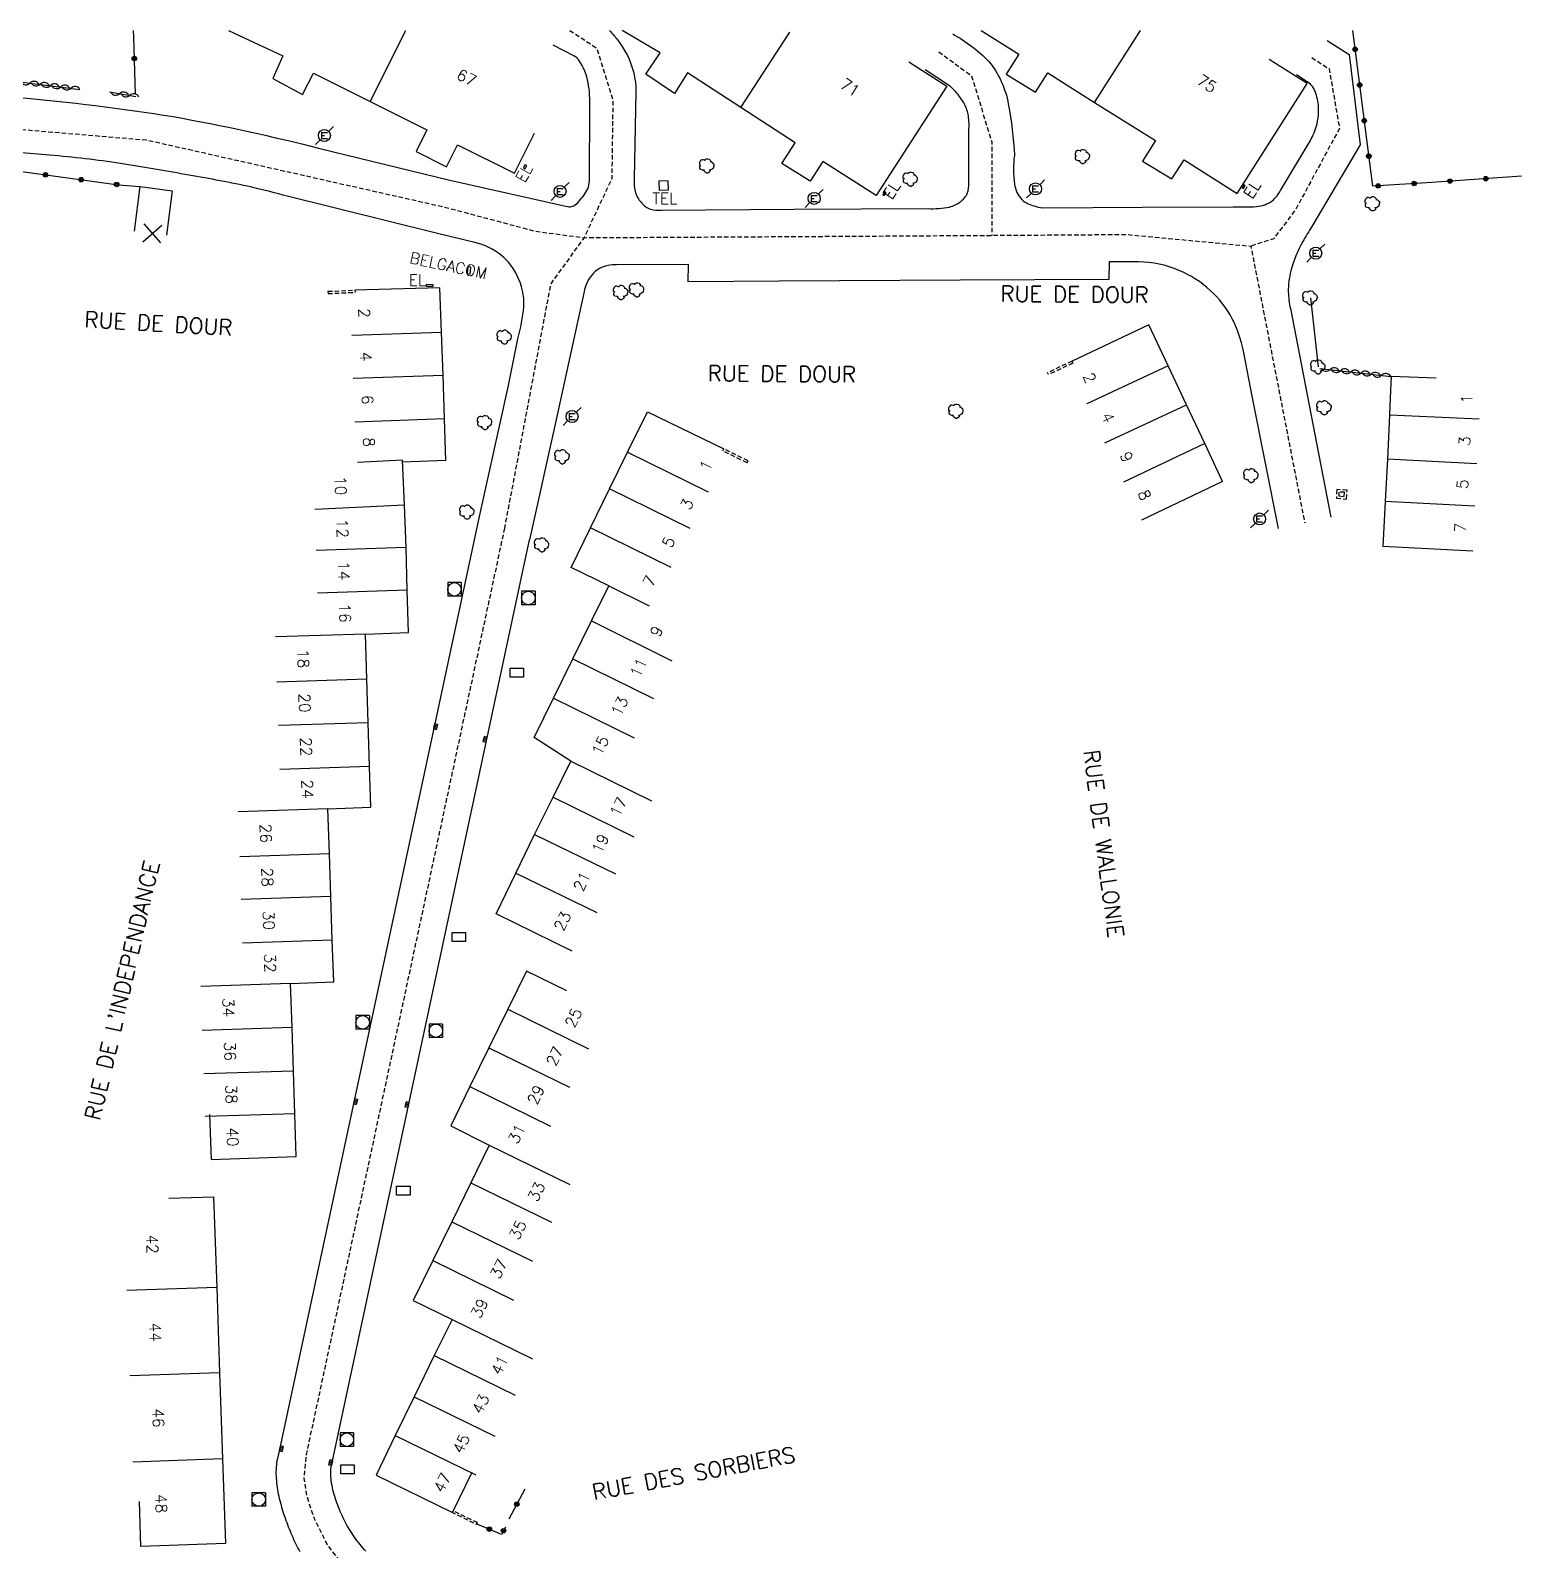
# Model space of a CAD drawing. Header units: millimetres. Extents: x 101000 to 102000, y 121000 to 122001.
# Drawn here: x 101819.2 to 101985.2, y 121830.8 to 122000 of the extents above; entities that cross this region are included whole.
import ezdxf
from ezdxf.enums import TextEntityAlignment as Align

# ---------------------------------------------------------------- set-up
doc = ezdxf.new("R2010")
doc.units = ezdxf.units.MM
doc.linetypes.add('DASHED', pattern=[0.75, 0.5, -0.25])
doc.layers.get('0').update_dxf_attribs({"linetype": 'CONTINUOUS'})
for name, color, linetype in [('W0001', 6, 'DASHED'), ('W0008', 7, 'CONTINUOUS'), ('W0100', 7, 'CONTINUOUS'), ('W0112', 1, 'DASHED'), ('W0300', 7, 'CONTINUOUS'), ('W0302', 3, 'CONTINUOUS'), ('W0310', 3, 'CONTINUOUS'), ('W0322', 7, 'CONTINUOUS'), ('W0400', 7, 'CONTINUOUS'), ('W0420', 7, 'CONTINUOUS'), ('W0471', 7, 'CONTINUOUS'), ('W0984', 7, 'CONTINUOUS'), ('W0989', 7, 'CONTINUOUS'), ('W0991', 7, 'CONTINUOUS'), ('W1102', 7, 'CONTINUOUS'), ('W1471', 7, 'CONTINUOUS')]:
    doc.layers.add(name, color=color, linetype=linetype)
doc.styles.get("Standard").update_dxf_attribs({"font": 'romans.shx', "width": 0.85})

# ---------------------------------------------------------------- blocks, each defined once
blk = doc.blocks.new('t322o')
at = {"color": 0, "linetype": 'Continuous'}
for radius in [0.25, 0.15]:
    blk.add_circle((0, 0), radius, dxfattribs=at)
blk = doc.blocks.new('t310o')
at = {"color": 0, "linetype": 'Continuous'}
for centre, start, end in [((-0.5, 0.38), 216.8699, 323.1304), ((0.5, -0.37), 36.8699, 143.1303)]:
    blk.add_arc(centre, 0.625, start, end, dxfattribs=at)
blk = doc.blocks.new('t991o')
at = {"color": 0, "linetype": 'Continuous'}
for p, q in [((-1, 1), (1, -1)), ((-1, -1), (1, 1))]:
    blk.add_line(p, q, dxfattribs=at)
blk = doc.blocks.new('T471')
for p, q in [((-0.333334, 0.333334), (-0.333334, -0.333334)), ((-0.333334, 0.333334), (0.333334, 0.333334)), ((-0.333334, 0), (0, 0)), ((0.500001, 0.500001), (1.000002, 1.000002)), ((-0.500001, -0.500001), (-1.000002, -1.000002)), ((-0.333334, -0.333334), (0.333334, -0.333334))]:
    blk.add_line(p, q)
blk.add_ellipse((0, 0), major_axis=(0.471405, 0.471405), ratio=1, start_param=5.4977871438, end_param=11.780972451)
blk = doc.blocks.new('T300')
for p, q in [((-0.8, 0.51), (-0.86, 0.34)), ((-0.86, 0.34), (-0.86, 0.17)), ((-0.86, 0.17), (-0.74, 0.06)), ((-0.69, 0.63), (-0.8, 0.51)), ((-0.8, -0.06), (-0.74, 0.06)), ((-0.74, 0.06), (-0.69, 0.11)), ((-0.57, 0.69), (-0.69, 0.63)), ((-0.46, 0.69), (-0.57, 0.69)), ((-0.29, 0.63), (-0.46, 0.69)), ((-0.29, 0.63), (-0.17, 0.74)), ((-0.23, 0.57), (-0.29, 0.63)), ((-0.17, 0.74), (-0.06, 0.8)), ((-0.06, 0.8), (0.06, 0.8)), ((0.06, 0.8), (0.23, 0.74)), ((0.23, 0.74), (0.34, 0.63)), ((0.34, 0.63), (0.4, 0.51)), ((0.46, 0.46), (0.34, 0.46)), ((0.4, 0.51), (0.4, 0.46)), ((0.57, 0.4), (0.46, 0.46)), ((0.57, 0.4), (0.69, 0.29)), ((0.69, 0.29), (0.74, 0.17)), ((0.74, 0.06), (0.69, -0.17)), ((0.74, 0.17), (0.74, 0.06)), ((-0.8, -0.17), (-0.8, -0.06)), ((-0.8, -0.23), (-0.8, -0.17)), ((-0.74, -0.34), (-0.8, -0.23)), ((-0.69, -0.4), (-0.74, -0.34)), ((-0.51, -0.46), (-0.69, -0.4)), ((-0.4, -0.46), (-0.51, -0.46)), ((-0.4, -0.46), (-0.34, -0.46)), ((-0.34, -0.46), (-0.34, -0.4)), ((-0.34, -0.51), (-0.34, -0.46)), ((-0.29, -0.63), (-0.34, -0.51)), ((-0.17, -0.74), (-0.29, -0.63)), ((-0.06, -0.8), (-0.17, -0.74)), ((0.06, -0.8), (-0.06, -0.8)), ((0.17, -0.74), (0.06, -0.8)), ((0.23, -0.69), (0.17, -0.74)), ((0.29, -0.46), (0.23, -0.46)), ((0.29, -0.63), (0.23, -0.69)), ((0.46, -0.4), (0.29, -0.46)), ((0.34, -0.51), (0.29, -0.63)), ((0.34, -0.51), (0.34, -0.46)), ((0.57, -0.34), (0.46, -0.4)), ((0.63, -0.29), (0.57, -0.34)), ((0.69, -0.17), (0.63, -0.29))]:
    blk.add_line(p, q)
blk = doc.blocks.new('T400')
for p, q in [((-0.15, 0.3), (0.15, 0.3)), ((-0.15, -0.25), (-0.15, 0.3)), ((-0.15, 0.15), (0.15, 0.15)), ((-0.15, 0), (0.15, 0)), ((0.15, 0.3), (0.15, -0.25)), ((-0.15, -0.15), (0.15, -0.15)), ((-0.15, -0.25), (-0.15, -0.3)), ((-0.15, -0.3), (0.15, -0.3)), ((0.15, -0.3), (0.15, -0.25))]:
    blk.add_line(p, q)
blk = doc.blocks.new('T420')
for p, q in [((0.75, 0.75), (-0.75, 0.75)), ((-0.75, 0.75), (-0.75, -0.75)), ((0.75, 0.75), (0.75, -0.75)), ((0.75, -0.75), (-0.75, -0.75))]:
    blk.add_line(p, q)
blk.add_ellipse((0, 0), major_axis=(-0.53, 0.53), ratio=1, start_param=3.926991, end_param=10.210176)
blk = doc.blocks.new('T1471')
at = {"color": 0, "linetype": 'Continuous', "flags": 128}
blk.add_lwpolyline([(-0.75, -0.5), (-0.75, 0.5), (0.75, 0.5), (0.75, -0.5), (-0.75, -0.5)], dxfattribs=at)

msp = doc.modelspace()

# ---------------------------------------------------------------- linework, layer by layer
at = {"layer": 'W0001', "flags": 128}
for points in [[(101879.25, 122000), (101882.24, 121998.03), (101884.05, 121992.28), (101883.93, 121983.5), (101880.84, 121976.93), (101877.13, 121971.81), (101871.98, 121944.6), (101871.98, 121944.6)], [(101920.35, 121997.61), (101923.98, 121994.95), (101926.23, 121987.58), (101926.23, 121982.97), (101926.23, 121977.19), (101926.23, 121977.19)], [(101961.87, 121996.97), (101963.8, 121995.73), (101964.95, 121989.1), (101960.14, 121980.19), (101957.63, 121976.81), (101955.08, 121975.99), (101955.08, 121975.99)], [(101585.19, 121991.89), (101638.71, 121990.59), (101680.49, 121991.04), (101692.79, 121991.95), (101714.85, 121993.57), (101730.92, 121993.16), (101764.15, 121992.46), (101792.6, 121991.14), (101832.18, 121987.8), (101865.28, 121980.35), (101875.38, 121977.66), (101880.84, 121976.93), (101905.81, 121977.07), (101926.23, 121977.19), (101941.17, 121977.29), (101955.08, 121975.99), (101961.08, 121945.18), (101961.08, 121945.18)], [(101871.98, 121944.6), (101852.43, 121853.25), (101849.9, 121841.48), (101849.64, 121838.82), (101850, 121836.73), (101850.82, 121834.28), (101852.32, 121831.34), (101854.35, 121828.69), (101857.13, 121826.26), (101860.78, 121824.37), (101863.91, 121823.37), (101866.5, 121822.89), (101867.91, 121822.47), (101869.26, 121821.87), (101870.77, 121820.82), (101871.62, 121819.52), (101872.27, 121817.87), (101872.42, 121816.01), (101872.43, 121814.7), (101865.54, 121722.54)]]:
    msp.add_lwpolyline(points, dxfattribs=at)
at = {"layer": 'W0008', "flags": 128}
for points in [[(101883.68, 122000, -0.015954), (101884.21, 121999.4, -0.0819), (101886.02, 121996.38, -0.0514), (101886.51, 121994.58, -0.0452), (101886.61, 121993.15), (101886.42, 121983.47, 0.0654), (101886.53, 121982.11, 0.1216), (101887.23, 121980.8, 0.1388), (101888.28, 121980.09, 0.0711), (101889.47, 121980.01), (101904.21, 121980.1), (101919.14, 121980.17, 0.0619), (101921.52, 121980.34, 0.1), (101922.76, 121980.93, 0.1297), (101923.51, 121981.86, 0.0977), (101923.69, 121983.04), (101923.7, 121989.08, 0.0494), (101923.61, 121990.66, 0.0784), (101923.12, 121991.93, 0.0611), (101922.04, 121993.36, 0.0587), (101921.42, 121993.91), (101918.81, 121995.62), (101918.81, 121995.62)], [(101817.73, 121992.55, -0.0179), (101835.11, 121990.4, -0.0179), (101851.43, 121986.87), (101865.88, 121983.33), (101879.13, 121980.36, 0.2584), (101880.38, 121981.12, 0.1111), (101881.33, 121982.57, 0.0687), (101881.45, 121983.54), (101881.49, 121991.41, 0.0465), (101881.3, 121994.17, 0.1192), (101880.27, 121996.67, 0.1094), (101879.72, 121997.18), (101877.41, 121998.37), (101877.41, 121998.37)], [(101921.89, 121999.6, -0.0726), (101925.91, 121996.55, -0.1269), (101928.08, 121991.81, -0.0344), (101928.76, 121986.08, 0.0717), (101928.77, 121982.9, 0.1528), (101929.58, 121981.17, 0.1093), (101930.94, 121980.46, 0.0808), (101931.91, 121980.27), (101943.03, 121980.33), (101953.11, 121980.38, 0.0304), (101955.71, 121980.39, 0.1321), (101957.45, 121981.03, 0.0922), (101958.39, 121982.19), (101961.18, 121986.83, 0.0279), (101962, 121988.3, 0.1012), (101962.63, 121990.96, 0.0781), (101962.38, 121992.79, 0.171), (101961.56, 121994.14), (101960.18, 121995.07), (101960.18, 121995.07)], [(101963.57, 121998.86), (101966.04, 121997.32), (101967.26, 121987.25), (101961.88, 121978.19, 0.0071), (101960.86, 121976.49, 0.0646), (101959.54, 121973.23, 0.0682), (101959.25, 121970.9, 0.0422), (101959.48, 121969.04), (101961.99, 121956.17), (101964, 121945.81), (101964, 121945.81)], [(101869.19, 121945.9), (101872.42, 121960.49), (101873.47, 121965.68, 0.0402), (101874.15, 121969.28, 0.1221), (101873.41, 121972.68, 0.107), (101871.64, 121974.96, 0.1132), (101868.68, 121976.4), (101864.69, 121977.36), (101847.35, 121981.68, 0.006), (101843.36, 121982.65, 0.0113), (101836.41, 121983.97, 0.0064), (101829.24, 121985.19, 0.0162), (101821.34, 121986.11), (101802.08, 121987.74, 0.0148)], [(101958.15, 121944.55), (101955.25, 121959.1), (101954.25, 121964.31, 0.074), (101953.01, 121967.9, 0.086), (101950.57, 121971.06, 0.0852), (101947.07, 121973.29, 0.1002), (101942.58, 121974.24), (101939.32, 121974.24), (101939.27, 121972.28), (101922.71, 121972.19), (101902.55, 121972.08), (101892.42, 121972), (101892.48, 121973.96), (101884.45, 121973.91, 0.1226), (101882.56, 121973.5, 0.1643), (101881.11, 121971.8, 0.047), (101880.85, 121970.95), (101877.7, 121956.52), (101874.76, 121943.3), (101874.76, 121943.3)]]:
    msp.add_lwpolyline(points, format="xyb", dxfattribs=at)
for points in [[(101849.23, 121830.66), (101849.11, 121830.88), (101848.99, 121831.1), (101848.87, 121831.33), (101848.76, 121831.55), (101848.65, 121831.78), (101848.54, 121832.01), (101848.44, 121832.24), (101848.33, 121832.47), (101848.23, 121832.71), (101848.14, 121832.94), (101848.04, 121833.18), (101847.95, 121833.41), (101847.86, 121833.65), (101847.77, 121833.89), (101847.68, 121834.13), (101847.6, 121834.37), (101847.51, 121834.61), (101847.43, 121834.86), (101847.35, 121835.1), (101847.28, 121835.35), (101847.21, 121835.59), (101847.14, 121835.84), (101847.07, 121836.08), (101847.01, 121836.33), (101846.95, 121836.58), (101846.9, 121836.83), (101846.84, 121837.08), (101846.8, 121837.33), (101846.75, 121837.58), (101846.71, 121837.83), (101846.68, 121838.09), (101846.65, 121838.34), (101846.62, 121838.6), (101846.6, 121838.85), (101846.59, 121839.11), (101846.58, 121839.36), (101846.58, 121839.6), (101846.59, 121839.84), (101846.6, 121840.09), (101846.62, 121840.33), (101846.65, 121840.57), (101846.69, 121840.81), (101846.74, 121841.05), (101846.79, 121841.29), (101846.85, 121841.52), (101869.19, 121945.9)], [(101856.56, 121830.72), (101856.39, 121830.9), (101856.23, 121831.09), (101856.06, 121831.28), (101855.9, 121831.48), (101855.75, 121831.68), (101855.59, 121831.88), (101855.44, 121832.09), (101855.29, 121832.29), (101855.15, 121832.5), (101855.01, 121832.71), (101854.87, 121832.92), (101854.74, 121833.14), (101854.61, 121833.35), (101854.48, 121833.57), (101854.36, 121833.79), (101854.24, 121834.01), (101854.13, 121834.24), (101854.01, 121834.46), (101853.9, 121834.69), (101853.8, 121834.92), (101853.7, 121835.16), (101853.6, 121835.39), (101853.5, 121835.63), (101853.41, 121835.86), (101853.32, 121836.1), (101853.23, 121836.34), (101853.15, 121836.58), (101853.08, 121836.82), (101853.01, 121837.06), (101852.94, 121837.31), (101852.88, 121837.55), (101852.83, 121837.8), (101852.78, 121838.05), (101852.74, 121838.3), (101852.7, 121838.55), (101852.67, 121838.8), (101852.65, 121839.06), (101852.64, 121839.32), (101852.64, 121839.58), (101852.65, 121839.84), (101852.68, 121840.1), (101852.72, 121840.35), (101852.77, 121840.61), (101852.83, 121840.86), (101852.91, 121841.11), (101874.76, 121943.3)]]:
    msp.add_lwpolyline(points, dxfattribs=at)
at = {"layer": 'W0100', "flags": 128}
for points in [[(101841.25, 122000), (101847.3, 121997.17), (101846.18, 121994.64), (101849.49, 121992.88), (101850.73, 121995.24), (101857.04, 121992.09), (101863.35, 121988.95), (101862.14, 121986.54), (101865.53, 121984.8), (101866.76, 121987.25), (101873.08, 121984.1), (101875.31, 121988.58), (101875.31, 121988.58)], [(101917.02, 121996.51), (101921.23, 121993.8), (101913.38, 121981.64), (101907.44, 121985.42), (101906.01, 121983.23), (101902.86, 121985.18), (101904.35, 121987.48), (101898.31, 121991.41), (101892.37, 121995.27), (101890.93, 121992.98), (101887.73, 121995.12), (101889.3, 121997.52), (101885.1, 122000)], [(101925.07, 122000), (101929.25, 121997.35), (101927.83, 121995.12), (101931.09, 121993.12), (101932.48, 121995.29), (101937.69, 121991.97), (101944.46, 121987.73), (101943.01, 121985.46), (101946.28, 121983.47), (101947.66, 121985.6), (101953.57, 121981.86), (101961.34, 121994.09), (101957.11, 121996.77), (101957.11, 121996.77)], [(101874.09, 121984.69), (101874.3, 121984.61), (101874.47, 121984.97), (101874.26, 121985.05), (101874.09, 121984.69), (101874.09, 121984.69)], [(101889.16, 121983.23), (101889.21, 121982.21), (101890.24, 121982.24), (101890.19, 121983.26), (101889.16, 121983.23), (101889.16, 121983.23)], [(101830.79, 121977.65), (101831.42, 121982.61), (101834.97, 121982.16), (101834.35, 121977.2), (101834.35, 121977.2)], [(101914.09, 121981.73), (101914.24, 121981.64), (101914.47, 121981.95), (101914.32, 121982.04), (101914.09, 121981.73), (101914.09, 121981.73)], [(101954.09, 121982.49), (101954.26, 121982.39), (101954.46, 121982.72), (101954.29, 121982.82), (101954.09, 121982.49), (101954.09, 121982.49)], [(101868.15, 121972.88), (101868.25, 121973.66), (101867.92, 121973.7), (101867.82, 121972.93), (101868.15, 121972.88), (101868.15, 121972.88)], [(101865.46, 121952.12), (101865.31, 121956.76), (101865.14, 121961.64), (101864.96, 121966.39), (101864.77, 121971.36), (101855.33, 121971.1), (101855.33, 121971.1)], [(101864.04, 121971.69), (101863.25, 121971.71), (101863.25, 121971.54), (101864.04, 121971.53), (101864.04, 121971.69), (101864.04, 121971.69)], [(101951.94, 121949.79), (101949.95, 121954.03), (101947.91, 121958.32), (101945.89, 121962.66), (101943.74, 121967.24), (101935.17, 121963.19), (101935.17, 121963.19)], [(101975.71, 121961.28), (101970.71, 121961.49), (101970.61, 121959.09), (101970.53, 121957.21), (101970.28, 121952.26), (101970.04, 121947.57), (101969.79, 121942.56), (101969.79, 121942.56)], [(101879.42, 121940.23), (101881.55, 121944.62), (101883.68, 121948.97), (101885.69, 121953.06), (101887.89, 121957.56), (101896.42, 121953.42), (101896.42, 121953.42)], [(101839.15, 121879.33), (101839.32, 121874.34), (101848.8, 121874.67), (101848.65, 121879.43), (101848.49, 121884.18), (101848.33, 121889.03), (101848.17, 121893.93), (101852.97, 121894.1), (101852.81, 121898.74), (101852.65, 121903.61), (101852.49, 121908.35), (101852.33, 121913.36), (101857.12, 121913.53), (101856.96, 121918.06), (101856.8, 121922.95), (101856.65, 121927.79), (101856.49, 121932.8), (101861.28, 121932.97), (101861.16, 121937.68), (101861.02, 121942.46), (101860.85, 121947.17), (101860.61, 121952.16), (101855.61, 121951.92)], [(101879.53, 121897.51), (101871.05, 121901.69), (101873.26, 121906.19), (101875.34, 121910.49), (101877.4, 121914.67), (101879.37, 121918.68), (101875.29, 121921.31), (101877.44, 121925.69), (101879.59, 121930.05), (101881.67, 121934.28), (101883.6, 121938.19), (101888.08, 121935.97)], [(101878.91, 121893.11), (101874.42, 121895.3), (101872.34, 121891.05), (101870.24, 121886.76), (101868.13, 121882.44), (101866, 121878.08), (101870.28, 121875.92), (101868.24, 121871.73), (101866.12, 121867.4), (101864, 121863.07), (101861.83, 121858.64), (101866.14, 121856.52), (101864.17, 121852.5), (101861.93, 121847.92), (101859.83, 121843.61), (101857.7, 121839.18), (101866.19, 121835.04), (101868.39, 121839.53)], [(101834.6, 121870.02), (101839.6, 121870.19), (101839.94, 121860.1), (101840.27, 121850.59), (101840.59, 121841), (101840.93, 121831.58), (101831.5, 121831.25), (101831.33, 121836.25)]]:
    msp.add_lwpolyline(points, dxfattribs=at)
at = {"layer": 'W0112'}
for p, q in [((101852.32, 121970.96), (101855.33, 121971.1)), ((101855.33, 121971.1), (101855.34, 121970.85)), ((101852.32, 121970.96), (101852.34, 121970.71)), ((101852.34, 121970.71), (101855.34, 121970.85)), ((101935.17, 121963.19), (101932.46, 121961.91)), ((101935.28, 121962.97), (101932.56, 121961.69)), ((101935.28, 121962.97), (101935.17, 121963.19)), ((101932.56, 121961.69), (101932.46, 121961.91)), ((101896.31, 121953.19), (101896.42, 121953.42)), ((101898.99, 121951.88), (101896.31, 121953.19)), ((101899.1, 121952.1), (101896.42, 121953.42)), ((101898.99, 121951.88), (101899.1, 121952.1)), ((101964.65, 121948.89), (101964.62, 121947.95)), ((101964.62, 121947.95), (101965.73, 121947.84)), ((101965.79, 121948.82), (101964.65, 121948.89)), ((101964.89, 121948.62), (101964.87, 121948.18)), ((101964.87, 121948.18), (101965.49, 121948.11)), ((101965.52, 121948.59), (101964.89, 121948.62)), ((101965.49, 121948.11), (101965.52, 121948.59)), ((101965.73, 121947.84), (101965.79, 121948.82))]:
    msp.add_line(p, q, dxfattribs=at)
at = {"layer": 'W0112', "flags": 128}
msp.add_lwpolyline([(101868.97, 121833.91), (101866.3, 121835.21), (101866.21, 121835.03), (101868.88, 121833.73)], close=True, dxfattribs=at)
at = {"layer": 'W0302'}
msp.add_line((101961.71, 121970.23), (101962.58, 121962.54), dxfattribs=at)
at = {"layer": 'W0310'}
for p, q in [((101818, 121994.29), (101824.69, 121993.43)), ((101828, 121993.15), (101830.95, 121992.66)), ((101962.75, 121962.38), (101970.71, 121961.49))]:
    msp.add_line(p, q, dxfattribs=at)
at = {"layer": 'W0322', "flags": 128}
for points in [[(101830.9, 121992.88), (101830.7, 121999.23), (101830.68, 122000)], [(101985.23, 121983.76), (101975.25, 121983.09), (101968.65, 121982.65), (101966.42, 122000)], [(101800.98, 121985.84), (101817.44, 121984.39), (101828.99, 121982.82), (101831.42, 121982.61), (101831.42, 121982.61)], [(101874.23, 121837.65), (101872.47, 121834.28)], [(101872.08, 121833.4), (101871.66, 121832.61), (101868.94, 121833.74)]]:
    msp.add_lwpolyline(points, dxfattribs=at)
at = {"layer": 'W1102'}
for p, q in [((101857.04, 121992.09), (101861.01, 122000)), ((101898.31, 121991.41), (101903.76, 121999.79)), ((101937.69, 121991.97), (101942.79, 122000)), ((101864.96, 121966.39), (101854.97, 121966.04)), ((101855.14, 121961.28), (101865.14, 121961.64)), ((101938.83, 121954.11), (101947.91, 121958.32)), ((101865.31, 121956.76), (101855.32, 121956.41)), ((101885.69, 121953.06), (101894.67, 121948.66)), ((101949.95, 121954.03), (101940.92, 121949.73)), ((101865.46, 121952.12), (101860.62, 121951.95)), ((101980.26, 121951.75), (101970.28, 121952.26)), ((101951.94, 121949.79), (101942.91, 121945.49)), ((101892.66, 121944.57), (101883.68, 121948.97)), ((101980.03, 121947.06), (101970.04, 121947.57)), ((101890.53, 121940.22), (101881.55, 121944.62)), ((101979.78, 121942.05), (101969.79, 121942.56)), ((101883.6, 121938.18), (101879.42, 121940.23))]:
    msp.add_line(p, q, dxfattribs=at)
at = {"layer": 'W1102', "flags": 128}
for points in [[(101945.89, 121962.66), (101941.36, 121960.55), (101936.82, 121958.45), (101936.82, 121958.45)], [(101970.53, 121957.21), (101975.52, 121956.99), (101980.52, 121956.78), (101980.52, 121956.78)], [(101860.85, 121947.17), (101850.86, 121946.68)], [(101861.02, 121942.46), (101851.03, 121942.11)], [(101861.16, 121937.68), (101851.17, 121937.38)], [(101881.67, 121934.28), (101890.63, 121929.84)], [(101856.49, 121932.8), (101846.49, 121932.49)], [(101879.59, 121930.05), (101888.56, 121925.64)], [(101856.65, 121927.79), (101846.65, 121927.47)], [(101877.44, 121925.69), (101886.41, 121921.27)], [(101856.8, 121922.95), (101846.81, 121922.63)], [(101879.37, 121918.68), (101888.34, 121914.26)], [(101856.96, 121918.06), (101846.97, 121917.72)], [(101877.4, 121914.67), (101886.37, 121910.26)], [(101852.33, 121913.36), (101842.33, 121913.03)], [(101875.34, 121910.49), (101884.34, 121906.12)], [(101852.49, 121908.35), (101842.5, 121908.02)], [(101873.26, 121906.19), (101882.25, 121901.83)], [(101852.65, 121903.61), (101842.66, 121903.28)], [(101852.81, 121898.74), (101842.82, 121898.41)], [(101848.17, 121893.93), (101838.17, 121893.6)], [(101872.34, 121891.05), (101881.32, 121886.66)], [(101848.33, 121889.03), (101838.34, 121888.7)], [(101870.24, 121886.76), (101879.23, 121882.37)], [(101848.49, 121884.18), (101838.5, 121883.85)], [(101868.13, 121882.44), (101877.11, 121878.05)], [(101848.65, 121879.43), (101838.65, 121879.1)], [(101870.28, 121875.92), (101879.27, 121871.53)], [(101868.24, 121871.73), (101877.22, 121867.34)], [(101866.12, 121867.4), (101875.11, 121863.01)], [(101864, 121863.07), (101872.98, 121858.67)], [(101839.94, 121860.1), (101829.95, 121859.76)], [(101866.14, 121856.52), (101875.12, 121852.14)], [(101864.17, 121852.5), (101873.16, 121848.11)], [(101840.27, 121850.59), (101830.27, 121850.25)], [(101861.93, 121847.92), (101870.91, 121843.52)], [(101859.83, 121843.61), (101868.81, 121839.22)], [(101840.59, 121841), (101830.6, 121840.66)]]:
    msp.add_lwpolyline(points, dxfattribs=at)

# ---------------------------------------------------------------- block references
at = {"layer": 'W0300'}
for p in [(101936.37, 121985.95), (101894.55, 121984.91), (101917.2, 121983.43), (101968.65, 121980.7), (101884.96, 121970.83), (101886.73, 121971.12), (101961.71, 121970.23), (101871.99, 121965.87), (101962.58, 121962.54), (101922.29, 121957.61), (101963.27, 121958), (101869.81, 121956.35), (101878.43, 121952.54), (101955.13, 121950.44), (101867.83, 121946.39), (101876.16, 121942.73)]:
    msp.add_blockref('T300', p, dxfattribs=at)
at = {"layer": 'W0310'}
for p, rotation in [((101819.14, 121994.14), 352.7152413850647), ((101820.29, 121994), 352.7152413850647), ((101821.43, 121993.85), 352.7152413850647), ((101822.58, 121993.7), 352.7152413850647), ((101823.72, 121993.56), 352.7152413850647), ((101829.14, 121992.96), 350.6646647265398), ((101830.28, 121992.77), 350.6646647265398), ((101963.9, 121962.25), 353.6454226966513), ((101965.05, 121962.12), 353.6454226966513), ((101966.2, 121961.99), 353.6454226966513), ((101967.35, 121961.87), 353.6454226966513), ((101968.49, 121961.74), 353.6454226966513), ((101969.64, 121961.61), 353.6454226966513)]:
    msp.add_blockref('t310o', p, dxfattribs=dict(at, rotation=rotation))
at = {"layer": 'W0322'}
for p, rotation in [((101966.69, 121997.9), 97.30965052331909), ((101830.77, 121996.88), 91.80207886928008), ((101967.2, 121993.93), 97.30965052331909), ((101967.71, 121989.96), 97.30965052331909), ((101968.22, 121986), 97.30965052331909), ((101820.88, 121983.92), 352.2507472807113), ((101824.85, 121983.38), 352.2507472807113), ((101828.81, 121982.84), 352.2507472807113), ((101969.26, 121982.69), 183.8598956986194), ((101973.26, 121982.96), 183.8598956986194), ((101977.25, 121983.23), 183.8600767959696), ((101981.24, 121983.5), 183.8600767959696)]:
    msp.add_blockref('t322o', p, dxfattribs=dict(at, rotation=rotation))
for p in [(101873.35, 121835.96), (101870.3, 121833.18), (101871.87, 121833.01)]:
    msp.add_blockref('t322o', p, dxfattribs=at)
at = {"layer": 'W0400'}
for p, rotation in [((101864.32, 121922.53), 347.9203721905485), ((101869.82, 121921.07), 167.9284844137304), ((101855.4, 121880.79), 347.9203721873862), ((101861.13, 121880.43), 167.9284844132693), ((101847.14, 121842.15), 347.9203721880543), ((101852.64, 121840.59), 168.6454755677607)]:
    msp.add_blockref('T400', p, dxfattribs=dict(at, rotation=rotation))
at = {"layer": 'W0420'}
for p in [(101866.41, 121937.79), (101874.64, 121936.82), (101856.2, 121889.59), (101864.34, 121888.66), (101854.43, 121843.15), (101844.62, 121836.48)]:
    msp.add_blockref('T420', p, dxfattribs=at)
at = {"layer": 'W0471'}
for p in [(101851.93, 121988.3), (101878.17, 121982.08), (101931.11, 121982.36), (101906.46, 121981.3), (101962.31, 121975.21), (101879.51, 121957.03), (101956.06, 121945.62)]:
    msp.add_blockref('T471', p, dxfattribs=at)
at = {"layer": 'W0991', "rotation": 355.9652958935964}
msp.add_blockref('t991o', (101832.77, 121977.41), dxfattribs=at)
at = {"layer": 'W1471'}
for p in [(101873.35, 121928.53), (101866.9, 121899.11), (101860.72, 121870.86), (101854.51, 121839.84)]:
    msp.add_blockref('T1471', p, dxfattribs=at)

# ---------------------------------------------------------------- texts
at = {"layer": 'W0984'}
for s, rotation, p in [('EL', 60.4592, (101874.16, 121984.1)), ('EL', 57.5013, (101955.23, 121982.31)), ('EL', 57.5013, (101915.08, 121982.24)), ('BELGACOM', 347.9169, (101865.76, 121973.82))]:
    msp.add_text(s, height=1.25, rotation=rotation, dxfattribs=at).set_placement(p, align=Align.MIDDLE)
for s, p in [('TEL', (101889.84, 121981.29)), ('EL', (101862.29, 121972.2))]:
    msp.add_text(s, height=1.25, dxfattribs=at).set_placement(p, align=Align.MIDDLE)
at = {"layer": 'W0989'}
for s, rotation, p in [('RUE DE DOUR', 359.5548, (101935.46, 121970.63)), ('RUE DE DOUR', 356.7485, (101833.46, 121967.38)), ('RUE DE DOUR', 359.5548, (101902.87, 121961.78)), ('RUE DE WALLONIE', 277.5975, (101938.7, 121909.49)), ("RUE DE L'INDEPENDANCE", 76.9497, (101829.4, 121893.15)), ('RUE DES SORBIERS', 10.6811, (101893.05, 121839.4))]:
    msp.add_text(s, height=1.75, rotation=rotation, dxfattribs=at).set_placement(p, align=Align.MIDDLE)
at = {"layer": 'W0991'}
for s, rotation, p in [('67', 333.545, (101867.76, 121994.74)), ('75', 327.514, (101950.19, 121994.08)), ('71', 327.0446, (101910.47, 121993.65)), ('2', 272.2022, (101856.37, 121968.55)), ('4', 272.1146, (101856.56, 121963.7)), ('2', 295.1743, (101937.13, 121961.33)), ('6', 272.0675, (101856.73, 121958.89)), ('1', 87.5435, (101979.11, 121958.99)), ('4', 294.8733, (101939.19, 121956.91)), ('8', 271.8456, (101856.89, 121954.17)), ('3', 87.0919, (101978.89, 121954.3)), ('9', 295.4601, (101941.25, 121952.52)), ('1', 63.898, (101894.42, 121951.57)), ('10', 272.8073, (101853.74, 121949.32)), ('5', 87.1422, (101978.65, 121949.49)), ('3', 63.8729, (101892.31, 121947.27)), ('8', 295.1875, (101943.25, 121948.29)), ('12', 272.0351, (101853.94, 121944.57)), ('7', 87.1567, (101978.41, 121944.64)), ('5', 63.9104, (101890.25, 121943.05)), ('14', 271.7306, (101854.09, 121939.86)), ('7', 64.0967, (101888.13, 121938.71)), ('16', 271.3943, (101854.22, 121935.15)), ('9', 63.6419, (101888.91, 121933.12)), ('18', 271.8185, (101849.57, 121930.07)), ('11', 63.8173, (101886.91, 121929.08)), ('20', 271.8529, (101849.73, 121925.14)), ('13', 63.8074, (101884.8, 121924.78)), ('22', 271.8792, (101849.89, 121920.27)), ('15', 63.8444, (101882.65, 121920.41)), ('24', 271.9098, (101850.04, 121915.56)), ('17', 63.8044, (101884.67, 121913.58)), ('26', 271.8723, (101845.41, 121910.63)), ('19', 63.8248, (101882.65, 121909.49)), ('28', 271.9049, (101845.58, 121905.75)), ('21', 64.0961, (101880.6, 121905.28)), ('30', 271.8995, (101845.74, 121900.94)), ('23', 63.8561, (101878.44, 121900.86)), ('32', 271.9047, (101845.89, 121896.19)), ('34', 271.9051, (101841.25, 121891.25)), ('25', 63.9722, (101879.67, 121890.1)), ('36', 271.8819, (101841.42, 121886.37)), ('27', 63.9272, (101877.58, 121885.83)), ('38', 271.894, (101841.57, 121881.58)), ('29', 63.952, (101875.48, 121881.53)), ('31', 63.9703, (101873.35, 121877.19)), ('40', 271.769, (101841.72, 121876.84)), ('33', 63.9641, (101875.55, 121870.75)), ('35', 63.9812, (101873.47, 121866.49)), ('42', 271.9505, (101832.77, 121864.91)), ('37', 63.9277, (101871.35, 121862.16)), ('39', 63.9093, (101869.2, 121857.77)), ('44', 271.9655, (101833.11, 121855.11)), ('41', 63.973, (101871.44, 121851.44)), ('43', 63.9348, (101869.34, 121847.13)), ('46', 271.9507, (101833.43, 121845.56)), ('45', 63.9814, (101867.17, 121842.69)), ('47', 64.3024, (101865.07, 121838.36)), ('48', 272.0152, (101833.76, 121836.04))]:
    msp.add_text(s, height=1.25, rotation=rotation, dxfattribs=at).set_placement(p, align=Align.MIDDLE)

doc.saveas('drawing.dxf')
